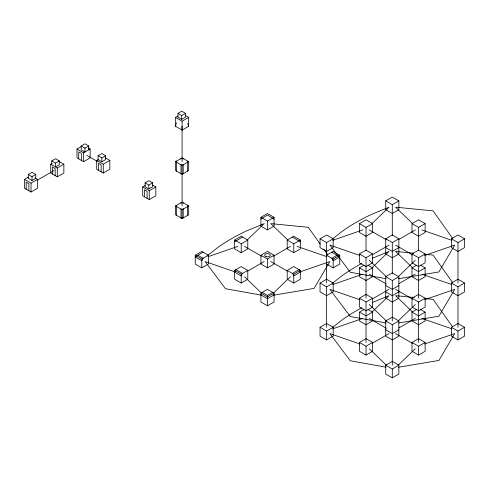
<?xml version="1.0" encoding="UTF-8"?>
<svg xmlns="http://www.w3.org/2000/svg" width="489" height="489" viewBox="0 0 489 489"><rect width="100%" height="100%" fill="white"/><g stroke="black" fill="none" stroke-linecap="round" stroke-linejoin="round"><path stroke-width="0.73" d="M185.38 115.532L188.668 117.427L188.668 126.278L182.097 130.068L175.527 126.278L176.456 122.794M247.238 239.946L264.207 223.614L246.963 230.729A189.023 109.133 0 0 0 217.403 247.789L208.014 255.166M273.51 293.039L290.478 276.707M372.043 223.51L389.012 207.183L371.768 214.292A189.023 109.133 0 0 0 342.208 231.358L332.82 238.736M372.043 267.752L389.012 251.425L372.459 258.223M398.315 276.603L415.283 260.276M372.043 312L389.012 295.668L372.459 302.471M398.315 320.845L415.283 304.519M398.315 365.094L415.283 348.761M332.82 282.978L342.208 275.6A189.023 109.133 0 0 1 361.823 263.461M332.82 327.227L342.208 319.849A189.023 109.133 0 0 1 361.823 307.703M260.924 219.066L267.489 215.019L274.06 219.066M234.647 241.817L242.532 237.012M197.862 255.221L195.233 256.988L201.804 260.778L203.118 258.253L197.862 255.221L203.118 252.183M28.246 174.494L32.042 172.305L35.801 174.469L35.801 178.338L32.005 180.533L28.246 178.363L28.246 174.494L32.005 176.663L35.801 174.469M51.748 164.793L51.748 160.924L55.544 158.736L59.303 160.905L59.303 164.769L55.508 166.963L55.508 163.094L59.303 160.905M88.747 145.966L84.952 148.155L84.952 152.024L81.192 149.854L81.192 145.991L84.988 143.797L88.747 145.966L88.747 149.836M34.957 177.855L37.586 179.371L37.586 188.222L31.021 192.012L24.45 188.222L24.45 179.371L28.393 177.097M58.607 161.168L63.863 164.2L63.863 173.051L57.292 176.841L50.728 173.051L50.728 164.2L52.036 163.442M88.167 147.892L90.135 149.029L90.135 157.88L83.57 161.676L76.999 157.88L76.999 149.029L81.596 146.376M24.45 179.371L31.021 183.161L37.586 179.371M50.728 164.2L57.292 167.996L63.863 164.2M76.999 149.029L83.57 152.825L90.135 149.029M37.586 180.001L54.01 170.52M98.087 155.74L101.883 153.552L105.642 155.722L105.642 159.585L101.846 161.78L98.087 159.61L98.087 155.74L101.846 157.91L105.642 155.722M177.941 113.35L181.737 111.162L185.49 113.332L185.49 117.201L181.694 119.389L177.941 117.219L177.941 113.35L181.694 115.52L185.49 113.332M105.245 157.751L109.842 160.41L109.842 169.255L103.277 173.051L96.706 169.255L96.706 160.41L98.674 159.273M175.527 126.278L175.527 117.427L178.155 115.911M96.706 160.41L103.277 164.2L109.842 160.41M175.527 117.427L182.097 121.217L188.668 117.427M175.527 161.67L182.097 157.88L188.668 161.67L188.668 170.52L182.097 174.316L175.527 170.52L175.527 161.67L182.097 165.465L188.668 161.67M145.092 182.88L148.888 180.692L152.647 182.862L152.647 186.725L148.852 188.919L145.092 186.749L145.092 182.88L148.852 185.05L152.647 182.862M152.537 185.062L155.826 186.957L155.826 195.802L149.255 199.598L142.684 195.802L142.684 186.957L145.312 185.441M142.684 186.957L149.255 190.747L155.826 186.957M175.527 205.918L182.097 202.122L188.668 205.918L188.668 214.769L182.097 218.559L175.527 214.769L175.527 205.918L182.097 209.708L188.668 205.918M195.233 255.221L201.804 251.425L208.375 255.221L208.375 264.066L201.804 267.862L195.233 264.066L195.233 255.221L201.804 259.011L208.375 255.221M260.924 217.293L267.489 213.504L274.06 217.293L274.06 226.144L267.489 229.934L260.924 226.144L260.924 217.293L267.489 221.089L274.06 217.293M234.647 240.05L241.218 236.254L247.782 240.05L247.782 248.895L241.218 252.691L234.647 248.895L234.647 240.05L241.218 243.84L247.782 240.05M234.647 270.386L241.218 266.597L247.782 270.386L247.782 279.237L241.218 283.027L234.647 279.237L234.647 270.386L241.218 274.182L247.782 270.386M260.924 255.221L267.489 251.425L274.06 255.221L274.06 264.066L267.489 267.862L260.924 264.066L260.924 255.221L267.489 259.011L274.06 255.221M287.196 240.05L293.767 236.254L300.332 240.05L300.332 248.895L293.767 252.691L287.196 248.895L287.196 240.05L293.767 243.84L300.332 240.05M247.782 271.022L264.207 261.542M273.4 256.23L290.478 246.37M320.038 238.785L326.609 234.989L333.174 238.785L333.174 247.63L326.609 251.425L320.038 247.63L320.038 238.785L326.609 242.575L333.174 238.785M385.723 200.857L392.294 197.067L398.865 200.857L398.865 209.708L392.294 213.504L385.723 209.708L385.723 200.857L392.294 204.653L398.865 200.857M359.452 223.614L366.023 219.824L372.587 223.614L372.587 232.464L366.023 236.254L359.452 232.464L359.452 223.614L366.023 227.403L372.587 223.614M287.196 270.386L293.767 266.597L300.332 270.386L300.332 279.237L293.767 283.027L287.196 279.237L287.196 270.386L293.767 274.182L300.332 270.386M260.924 293.143L267.489 289.347L274.06 293.143L274.06 301.994L267.489 305.784L260.924 301.994L260.924 293.143L267.489 296.933L274.06 293.143M267.489 295.417L272.746 292.385L274.06 294.91L267.489 298.706L260.924 294.91L262.232 292.385L267.489 295.417L267.489 305.784M337.117 255.221L331.866 258.253L333.174 260.778L339.745 256.988L331.866 252.183M339.745 255.221L333.174 251.425L326.609 255.221L333.174 259.011L339.745 255.221L339.745 264.066L333.174 267.862L326.609 264.066M359.452 253.95L366.023 250.16L372.587 253.95L372.587 262.801L366.023 266.597L359.452 262.801L359.452 253.95L366.023 257.746L372.587 253.95M385.723 238.785L392.294 234.989L398.865 238.785L398.865 253.956L392.294 257.746L385.723 253.956L385.723 238.785L392.294 242.575L398.865 238.785M412.001 223.614L418.572 219.824L425.137 223.614L425.137 232.464L418.572 236.254L412.001 232.464L412.001 223.614L418.572 227.403L425.137 223.614M320.038 283.027L326.609 279.237L333.174 283.027L333.174 291.878L326.609 295.668L320.038 291.878L320.038 283.027L326.609 286.823L333.174 283.027M372.587 254.586L389.012 245.105M398.865 239.414L415.283 229.934M367.991 265.203L372.587 267.862L372.587 276.707L366.023 280.503L359.452 276.707L359.452 267.862L364.048 265.203M398.865 247.63L392.294 251.425L385.723 247.63M372.587 267.862L366.023 271.652L359.452 267.862M412.001 253.95L418.572 250.16L425.137 253.95L425.137 262.801L418.572 266.597L412.001 262.801L412.001 253.95L418.572 257.746L425.137 253.95M385.723 276.707L392.294 272.917L398.865 276.707L398.865 298.198L392.294 301.994L385.723 298.198L385.723 276.707L392.294 280.503L398.865 276.707M451.414 238.785L457.979 234.989L464.55 238.785L464.55 247.63L457.979 251.425L451.414 247.63L451.414 238.785L457.979 242.575L464.55 238.785M359.452 298.198L366.023 294.409L372.587 298.198L372.587 307.049L366.023 310.839L359.452 307.049L359.452 298.198L366.023 301.988L372.587 298.198M420.54 265.203L425.137 267.862L425.137 276.707L418.572 280.503L412.001 276.707L412.001 267.862L416.597 265.203M320.038 327.275L326.609 323.48L333.174 327.275L333.174 336.12L326.609 339.916L320.038 336.12L320.038 327.275L326.609 331.065L333.174 327.275M425.137 267.862L418.572 271.652L412.001 267.862M372.587 298.828L389.012 289.347M398.865 283.663L415.283 274.182M398.865 285.558L392.294 289.347L385.723 285.558M367.991 309.451L372.587 312.104L372.587 320.955L366.023 324.745L359.452 320.955L359.452 312.104L364.048 309.451M398.865 291.878L392.294 295.668L385.723 291.878M372.587 312.104L366.023 315.894L359.452 312.104M412.001 298.198L418.572 294.409L425.137 298.198L425.137 307.049L418.572 310.839L412.001 307.049L412.001 298.198L418.572 301.988L425.137 298.198M385.723 320.955L392.294 317.159L398.865 320.955L398.865 336.12L392.294 339.916L385.723 336.12L385.723 320.955L392.294 324.745L398.865 320.955M451.414 283.027L457.979 279.237L464.55 283.027L464.55 291.878L457.979 295.668L451.414 291.878L451.414 283.027L457.979 286.823L464.55 283.027M359.452 342.441L366.023 338.651L372.587 342.441L372.587 351.291L366.023 355.087L359.452 351.291L359.452 342.441L366.023 346.236L372.587 342.441M420.54 309.451L425.137 312.104L425.137 320.955L418.572 324.745L412.001 320.955L412.001 312.104L416.597 309.451M425.137 312.104L418.572 315.894L412.001 312.104M372.587 343.076L389.012 333.596M398.865 327.905L415.283 318.425M398.865 329.8L392.294 333.596L385.723 329.8M412.001 342.441L418.572 338.651L425.137 342.441L425.137 351.291L418.572 355.087L412.001 351.291L412.001 342.441L418.572 346.236L425.137 342.441M385.723 365.197L392.294 361.408L398.865 365.197L398.865 374.048L392.294 377.838L385.723 374.048L385.723 365.197L392.294 368.987L398.865 365.197M451.414 327.275L457.979 323.48L464.55 327.275L464.55 336.12L457.979 339.916L451.414 336.12L451.414 327.275L457.979 331.065L464.55 327.275M207.941 256.756L237.929 246.37M332.746 240.325L362.734 229.934M299.904 271.927L329.892 261.542L314.097 288.388L273.761 295.167M332.746 284.567L362.734 274.182M424.709 255.49L454.697 245.105L438.896 271.951L398.566 278.736M332.746 328.81L362.734 318.425M424.709 299.739L454.697 289.347L438.896 316.2L398.566 322.978M424.709 343.981L454.697 333.596L438.896 360.442L398.566 367.221M413.584 253.192L395.577 251.425L412.551 267.752M424.831 254.298L433.083 255.111L452.49 282.453M414.33 297.514L395.577 295.668L412.551 312M424.831 298.547L433.083 299.36L452.49 326.695M386.029 278.699L350.283 272.269L329.892 245.105L359.88 255.49M261.23 295.136L225.478 288.706L205.087 261.542L235.075 271.927M386.029 322.948L350.283 316.517L329.892 289.347L359.88 299.739M386.029 367.19L350.283 360.76L329.892 333.596L359.88 343.981M421.854 229.934L451.842 240.325M421.854 274.182L451.842 284.567M297.049 246.37L327.037 256.756M421.854 318.425L451.842 328.81M369.305 229.934L386.383 239.793M395.577 245.105L412.655 254.965M369.305 274.182L386.383 284.042M395.577 289.347L412.655 299.207M292.453 237.012L300.332 241.817M81.192 145.991L84.952 148.155M86.853 155.355L97.36 161.419M244.5 246.37L261.578 256.23M270.778 261.542L287.196 271.022M369.305 318.425L386.383 328.284M395.577 333.596L412.655 343.455M51.748 160.924L55.508 163.094M412.551 223.51L395.577 207.183L433.083 210.869L452.49 238.204M369.305 260.276L386.273 276.603M369.305 304.519L386.273 320.845M287.746 239.946L270.778 223.614L308.278 227.299L320.191 244.078M369.305 348.761L386.273 365.094M244.5 276.707L261.468 293.039M323.718 249.048L327.685 254.641M187.69 123.485L188.668 126.278M181.957 126.254L182.097 130.068M457.979 242.575L457.979 283.027M457.979 286.823L457.979 327.275M457.979 331.065L457.979 339.916M418.572 227.403L418.572 250.539M418.572 257.746L418.572 298.198M418.572 301.988L418.572 342.441M418.572 346.236L418.572 355.087M392.294 204.653L392.294 235.313M392.294 242.575L392.294 273.534M392.294 280.503L392.294 320.955M392.294 324.745L392.294 365.197M392.294 368.987L392.294 377.838M366.023 227.403L366.023 250.539M366.023 257.746L366.023 298.198M366.023 301.988L366.023 342.441M366.023 346.236L366.023 355.087M333.174 259.011L333.174 267.862M326.609 242.575L326.609 283.027M326.609 286.823L326.609 327.275M326.609 331.065L326.609 339.916M293.767 243.84L293.767 252.691M293.767 274.182L293.767 283.027M267.489 221.089L267.489 229.934M267.489 259.011L267.489 267.862M241.218 243.84L241.218 252.691M241.218 274.182L241.218 283.027M201.804 259.011L201.804 267.862M187.574 161.04L187.574 171.156M187.574 205.288L187.574 215.398M183.192 159.066L183.192 158.509L181.003 158.509L181.003 159.066M183.192 203.308L183.192 202.758L181.003 202.758L181.003 203.308M182.097 121.217L182.097 161.67M182.097 165.465L182.097 205.918M182.097 209.708L182.097 218.559M181.694 115.52L181.694 119.389M176.627 161.04L176.627 171.156M176.627 205.288L176.627 215.398M149.255 190.747L149.255 199.598M148.852 185.05L148.852 188.919M147.11 198.357L147.11 191.333L144.42 189.781L144.42 196.804M103.277 164.2L103.277 173.051M101.846 157.91L101.846 161.78M101.125 171.81L101.125 164.787L98.442 163.234L98.442 170.258M83.57 152.825L83.57 161.676M81.418 160.435L81.418 153.405L78.735 151.859L78.735 158.882M57.292 167.996L57.292 176.841M55.147 175.6L55.147 168.577L52.457 167.024L52.457 174.053M32.005 176.663L32.005 180.533M31.021 183.161L31.021 192.012M28.869 190.771L28.869 183.748L26.186 182.195L26.186 189.225M235.961 269.628L234.647 272.159L241.218 275.949L242.532 273.424L235.961 269.628M299.017 269.628L292.453 273.424L293.767 275.949L300.332 272.159L299.017 269.628M183.192 164.83L181.003 164.83L181.003 173.681L183.192 173.681L183.192 164.83M183.192 209.078L181.003 209.078L181.003 217.929L183.192 217.929L183.192 209.078M266.028 256.603A2.812 1.626 0 0 0 270.301 255.252A2.812 1.626 0 0 0 266.138 253.797A2.812 1.626 0 0 0 266.028 256.603"/></g></svg>
